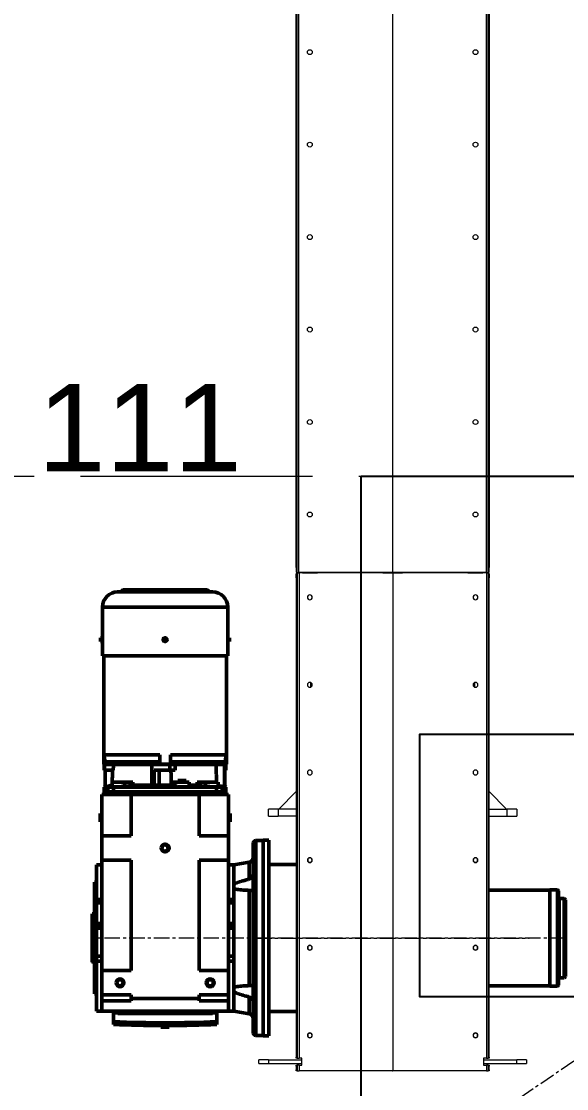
# Model space of a CAD drawing. Header units: millimetres. Extents: x 3220 to 226993, y 817 to 176024.
# Drawn here: x 8203 to 9322, y 166533 to 168726 of the extents above; entities that cross this region are included whole.
import ezdxf

# ---------------------------------------------------------------- set-up
doc = ezdxf.new("R2010")
doc.units = ezdxf.units.MM
doc.linetypes.add('AXES', pattern=[50.8, 31.75, -6.35, 6.35, -6.35])
doc.layers.add('Axe', color=1, linetype='AXES', lineweight=9)
doc.layers.add('Repère', color=76, linetype='Continuous')
doc.layers.add('Sichtbare Kanten(DIN)', color=7, linetype='Continuous', lineweight=50, true_color=0x3f3f3f)
doc.layers.add('Sichtbare tangentiale Kanten(DIN)', color=7, linetype='Continuous', lineweight=50, true_color=0x3f3f3f)
doc.styles.get("Standard").update_dxf_attribs({"font": 'arial.ttf'})

# ---------------------------------------------------------------- blocks, each defined once
blk = doc.blocks.new("SYST7ME D'AXE")
at = {"layer": 'Axe', "ltscale": 15}
blk.add_line((-500, 12000), (15500, 12000), dxfattribs=at)
blk = doc.blocks.new('Level -3.5 et0m')
blk.add_lwpolyline([(1600, -6000), (3800, -6000), (3800, -7500), (1600, -7500)], close=True)
at = {"layer": 'Axe', "color": 4}
blk.add_line((3800, -6000), (1600, -7500), dxfattribs=at)
blk.add_blockref("SYST7ME D'AXE", (0, -18000))
blk = doc.blocks.new('TKF 300 Motor T')
at = {"color": 1, "lineweight": 0}
blk.add_line((-1023, 0), (0, 0), dxfattribs=at)
at = {"layer": 'Axe'}
for p, q in [((-273, -354.5), (-273, 617.2)), ((-273, 280.1), (-273, -280.1))]:
    blk.add_line(p, q, dxfattribs=at)
at = {"layer": 'Sichtbare Kanten(DIN)', "color": 5}
for p, q in [((-322.7, 617.2), (-323, 615.7)), ((-223, 615.7), (-323, 615.7)), ((-323, 615.7), (-323, 612.4)), ((-223.3, 617.2), (-322.7, 617.2)), ((-223.3, 617.2), (-223, 615.7)), ((-223, 615.7), (-223, 612.4)), ((-952.7, 596), (-890, 596)), ((-882, 599.5), (-890, 599.5)), ((-890, 599.5), (-890, 596)), ((-890, 596), (-882, 596)), ((-882, 599.5), (-882, 596)), ((-882, 596), (-853, 596)), ((-853, 596), (-853, 338.5)), ((-853, 593.2), (-630, 593.2)), ((-649, 592.7), (-649, 478.3)), ((-630, 592.7), (-649, 592.7)), ((-630, 592.7), (-630, 593.2)), ((-630, 592.7), (-630, 573.9)), ((-629.7, 592.2), (-629.7, 591.8)), ((-618, 592.2), (-629.7, 592.2)), ((-618, 592.2), (-618, 591.8)), ((-583, 592.2), (-573, 592.2)), ((-568, 592.2), (-573, 592.2)), ((-568, 597.2), (-483, 597.2)), ((-568, 537.2), (-568, 597.2)), ((-511.5, 600.7), (-528.5, 600.7)), ((-528.5, 600.7), (-528.5, 597.7)), ((-511.5, 597.7), (-528.5, 597.7)), ((-527.7, 597.7), (-527.7, 597.2)), ((-512.2, 597.7), (-512.2, 597.2)), ((-511.5, 600.7), (-511.5, 597.7)), ((-483, 537.2), (-483, 597.2)), ((-433, 597.2), (-483, 597.2)), ((-433, 597.2), (-206, 597.2)), ((-433, 597.2), (-433, 537.2)), ((-423, 608.2), (-352, 608.2)), ((-423, 608.2), (-423, 597.2)), ((-158, 612.2), (-388, 612.2)), ((-388, 612.2), (-388, 608.2)), ((-183, 612.4), (-363, 612.4)), ((-363, 612.4), (-363, 612.2)), ((-345.2, 608.2), (-352, 608.2)), ((-345.2, 608.2), (-235.7, 608.2)), ((-345.2, 608.2), (-345.2, 597.2)), ((-289.5, 600.7), (-306.5, 600.7)), ((-306.5, 600.7), (-306.5, 597.7)), ((-289.5, 597.7), (-306.5, 597.7)), ((-305.7, 597.7), (-305.7, 597.2)), ((-290.2, 597.7), (-290.2, 597.2)), ((-289.5, 600.7), (-289.5, 597.7)), ((-225.6, 608.2), (-235.7, 608.2)), ((-225.6, 608.2), (-123, 608.2)), ((-206, 537.2), (-206, 597.2)), ((-156, 597.2), (-206, 597.2)), ((-183, 612.4), (-183, 612.2)), ((-158, 612.2), (-158, 608.2)), ((-156, 597.2), (-144, 597.2)), ((-156, 597.2), (-156, 537.2)), ((-144, 537.2), (-144, 597.2)), ((-144, 597.2), (-123, 597.2)), ((-123, 608.2), (-123, 597.2)), ((-123, 597.2), (-123, 337.2)), ((-634.9, 590.2), (-634.9, 478.3)), ((-630, 573.9), (-632, 573.9)), ((-632, 573.9), (-632, 478.3)), ((-630, 574.5), (-629.7, 574.5)), ((-629.7, 591.8), (-618, 591.8)), ((-629.7, 573.2), (-629.7, 591.8)), ((-629.7, 573.2), (-629.7, 494.7)), ((-618, 573.7), (-618, 591.8)), ((-618, 590.2), (-583.5, 590.2)), ((-593, 575.9), (-593, 550.3)), ((-583.6, 575.9), (-593, 575.9)), ((-586.8, 576.7), (-586.8, 576)), ((-583, 573), (-583, 584.5)), ((-119, 572.2), (-123, 572.2)), ((-101.1, 573.2), (-119, 573.2)), ((-119, 573.2), (-119, 563.2)), ((-95.2, 573.2), (-101.1, 573.2)), ((-988, 553.7), (-988, 380.7)), ((-984.2, 557.5), (-984, 557.5)), ((-984, 564.7), (-984, 369.7)), ((-593, 533.2), (-593, 550.3)), ((-118, 563.2), (-118, 564.5)), ((-118, 563.2), (-118, 371.2)), ((-586.8, 533.3), (-593, 533.2)), ((-586.8, 533.3), (-586.8, 494.7)), ((-568, 537.2), (-483, 537.2)), ((-568, 397.2), (-568, 537.2)), ((-433, 537.2), (-206, 537.2)), ((-156, 537.2), (-149, 537.2)), ((-149, 537.2), (-144, 537.2)), ((-149, 397.2), (-149, 537.2)), ((-629.7, 494.7), (-629.7, 457.2)), ((-629.7, 494.7), (-585.4, 494.7)), ((-618, 489.7), (-618, 457.2)), ((-618, 489.7), (-585.4, 489.7)), ((-586.8, 489.7), (-586.8, 479.8)), ((-649, 478.3), (-630, 478.3)), ((-630, 456.1), (-630, 478.3)), ((-586.8, 479.8), (-586.8, 454.7)), ((-94.5, 464.7), (-97.5, 464.7)), ((-97.5, 447.7), (-97.5, 464.3)), ((-97.5, 464), (-97.5, 464)), ((-94.5, 447.7), (-94.5, 464.7)), ((-93, 475), (-93.3, 475)), ((-93, 458.7), (-93, 475.7)), ((-90, 475.7), (-93, 475.7)), ((-90, 458.7), (-90, 475.7)), ((-649, 456.1), (-649, 341.7)), ((-630, 456.1), (-649, 456.1)), ((-634.9, 456.1), (-634.9, 344.2)), ((-632, 456.1), (-632, 360.5)), ((-629.7, 457.2), (-618, 457.2)), ((-629.7, 446.5), (-629.7, 457.2)), ((-629.7, 446.5), (-629.7, 362.8)), ((-618, 446.7), (-618, 457.2)), ((-596.5, 441.1), (-596.5, 424.1)), ((-596.5, 441.1), (-593.5, 441.1)), ((-593.5, 441.1), (-593.5, 424.1)), ((-593.5, 440.4), (-593, 440.4)), ((-593, 453.7), (-593, 447.5)), ((-593, 453.7), (-586.8, 453.6)), ((-593, 447.5), (-593, 418.1)), ((-586.8, 454.7), (-586.8, 453.6)), ((-97.5, 448.5), (-97.6, 448.5)), ((-94.5, 447.7), (-97.5, 447.7)), ((-93, 459.5), (-93.3, 459.5)), ((-90, 458.7), (-93, 458.7)), ((-596.5, 424.1), (-593.5, 424.1)), ((-593.5, 424.9), (-593, 424.9)), ((-593, 418.1), (-584.4, 418.1)), ((-586.8, 418.1), (-586.8, 401.1)), ((-593, 401.3), (-593, 384.1)), ((-593, 401.3), (-586.8, 401.1)), ((-568, 397.2), (-483, 397.2)), ((-568, 337.2), (-568, 397.2)), ((-483, 337.2), (-483, 397.2)), ((-433, 397.2), (-206, 397.2)), ((-433, 397.2), (-433, 337.2)), ((-206, 337.2), (-206, 397.2)), ((-156, 397.2), (-149, 397.2)), ((-156, 397.2), (-156, 337.2)), ((-144, 397.2), (-149, 397.2)), ((-144, 337.2), (-144, 397.2)), ((-984.2, 377), (-984, 377)), ((-593, 384.1), (-593, 358.5)), ((-632, 360.5), (-630, 360.5)), ((-630, 360.5), (-630, 341.7)), ((-630, 360), (-629.7, 360)), ((-629.7, 345.3), (-629.7, 362.8)), ((-593, 358.5), (-583.7, 358.5)), ((-583, 358.1), (-583, 361.5)), ((-583, 361.5), (-583, 361.5)), ((-583, 349.9), (-583, 358.1)), ((-119, 362.2), (-123, 362.2)), ((-119, 371.2), (-119, 361.2)), ((-119, 361.2), (-101.1, 361.2)), ((-118, 370), (-118, 371.2)), ((-101.1, 361.2), (-95.2, 361.2)), ((-952.7, 338.5), (-890, 338.5)), ((-882, 338.5), (-890, 338.5)), ((-890, 335), (-890, 338.5)), ((-890, 335), (-882, 335)), ((-882, 338.5), (-853, 338.5)), ((-882, 335), (-882, 338.5)), ((-853, 341.2), (-630, 341.2)), ((-649, 341.7), (-630, 341.7)), ((-630, 341.2), (-630, 341.7)), ((-629.7, 345.3), (-629.7, 342.2)), ((-629.7, 345.3), (-583.5, 345.3)), ((-618, 342.2), (-629.7, 342.2)), ((-618, 344.3), (-618, 342.2)), ((-618, 344.3), (-583.4, 344.3)), ((-583, 342.3), (-583, 349.9)), ((-583, 342.2), (-573, 342.2)), ((-568, 342.2), (-573, 342.2)), ((-568, 337.2), (-483, 337.2)), ((-528.5, 336.7), (-511.5, 336.7)), ((-528.5, 333.7), (-528.5, 336.7)), ((-528.5, 333.7), (-511.5, 333.7)), ((-527.7, 336.7), (-527.7, 337.2)), ((-512.2, 336.7), (-512.2, 337.2)), ((-511.5, 333.7), (-511.5, 336.7)), ((-433, 337.2), (-483, 337.2)), ((-433, 337.2), (-206, 337.2)), ((-423, 337.2), (-423, 326.2)), ((-345.2, 337.2), (-345.2, 326.2)), ((-306.5, 336.7), (-289.5, 336.7)), ((-306.5, 333.7), (-306.5, 336.7)), ((-306.5, 333.7), (-289.5, 333.7)), ((-305.7, 336.7), (-305.7, 337.2)), ((-290.2, 336.7), (-290.2, 337.2)), ((-289.5, 333.7), (-289.5, 336.7)), ((-156, 337.2), (-206, 337.2)), ((-156, 337.2), (-144, 337.2)), ((-123, 337.2), (-144, 337.2)), ((-123, 337.2), (-123, 326.2)), ((-423, 326.2), (-428.6, 294.5)), ((-383.6, 326.2), (-423, 326.2)), ((-383.6, 326.2), (-374.3, 326.2)), ((-352, 326.2), (-374.3, 326.2)), ((-352, 326.2), (-345.2, 326.2)), ((-345.2, 326.2), (-235.7, 326.2)), ((-235.7, 326.2), (-225.6, 326.2)), ((-171.7, 326.2), (-225.6, 326.2)), ((-171.7, 326.2), (-162.4, 326.2)), ((-123, 326.2), (-162.4, 326.2)), ((-123, 326.2), (-117.4, 294.5)), ((-78, 286.2), (-468, 286.2)), ((-474, 266.2), (-72, 266.2)), ((-474, 254.2), (-474, 266.2)), ((-473, 281.2), (-473, 266.2)), ((-73, 281.2), (-73, 266.2)), ((-72, 254.2), (-72, 266.2)), ((-474, 254.2), (-72, 254.2)), ((-424, 198.2), (-424, 254.2)), ((-122, 198.2), (-122, 254.2)), ((-371.5, -322.6), (-371.5, -198.2)), ((-174.5, -322.6), (-174.5, -198.2)), ((-174, -322.6), (-372, -322.6)), ((-372, -338.5), (-372, -322.6)), ((-174, -338.5), (-174, -322.6)), ((-176, -340.5), (-370, -340.5)), ((-354.5, -351.8), (-354.5, -341.5)), ((-191.5, -351.8), (-191.5, -341.5)), ((-194.2, -354.5), (-351.7, -354.5))]:
    blk.add_line(p, q, dxfattribs=at)
at = {"layer": 'Sichtbare Kanten(DIN)', "color": 5, "lineweight": 0}
for p, q in [((-23, 255), (-23, 275)), ((-15, 275), (-23, 275)), ((-15, 275), (-15, 255)), ((-523, 255), (-538, 255)), ((-538, 235), (-538, 255)), ((-523, 255), (-523, 235)), ((-23, 255), (-23, 186.4)), ((-15, 255), (-15, 186.4)), ((-573.8, 198.2), (-538, 234)), ((-538, 198.2), (-538, 235)), ((-523, 198.2), (-523, 235)), ((-1013, 198.2), (-28, 198.2)), ((-26, 196.2), (-26, 198)), ((-12, 198), (-12, 196.2)), ((-10, 198.2), (-2, 198.2)), ((0, 196.2), (0, 198)), ((-1023, 196.2), (-1023, 197.3)), ((-1023, 196.2), (-1023, 192.3)), ((-1023, 0.1), (-1023, 192.3)), ((-26, 196.2), (-26, 192.3)), ((-26, 186.4), (-26, 192.3)), ((-12, 186.4), (-26, 186.4)), ((-12, 192.3), (-12, 196.2)), ((-12, 192.3), (-12, 186.4)), ((0, 196.2), (0, 192.3)), ((0, 0.1), (0, 192.3)), ((-788.4, 168), (-797.6, 168)), ((-1023, 0.1), (-1023, -0.1)), ((0, 0.1), (0, -0.1)), ((-1023, -192.3), (-1023, -0.1)), ((0, -192.3), (0, -0.1)), ((-797.6, -168), (-788.4, -168)), ((-1023, -192.3), (-1023, -196.2)), ((-1023, -197.3), (-1023, -196.2)), ((-26, -186.4), (-12, -186.4)), ((-26, -192.3), (-26, -186.4)), ((-26, -192.3), (-26, -196.2)), ((-26, -198), (-26, -196.2)), ((-23, -186.4), (-23, -255)), ((-15, -186.4), (-15, -255)), ((-12, -186.4), (-12, -192.3)), ((-12, -196.2), (-12, -192.3)), ((-12, -196.2), (-12, -198)), ((0, -192.3), (0, -196.2)), ((0, -198), (0, -196.2)), ((-28, -198.2), (-1013, -198.2)), ((-538, -234), (-573.8, -198.2)), ((-538, -198.2), (-538, -235)), ((-523, -198.2), (-523, -235)), ((-2, -198.2), (-10, -198.2)), ((-538, -255), (-538, -235)), ((-523, -235), (-523, -255)), ((-538, -255), (-523, -255)), ((-23, -275), (-23, -255)), ((-15, -255), (-15, -275)), ((-23, -275), (-15, -275))]:
    blk.add_line(p, q, dxfattribs=at)
at = {"layer": 'Sichtbare Kanten(DIN)', "color": 5}
for centre, radius in [((-181, 559.7), 8), ((-181, 559.7), 6.39), ((-886, 467.2), 4), ((-458, 467.2), 8), ((-458, 467.2), 6.39), ((-181, 374.7), 8), ((-181, 374.7), 6.39)]:
    blk.add_circle(centre, radius, dxfattribs=at)
at = {"layer": 'Sichtbare Kanten(DIN)', "color": 5, "lineweight": 0}
for centre, radius in [((-973, 170), 5), ((-793, 170), 5), ((-613, 170), 5), ((-433, 170), 5), ((-433, 170), 4.5), ((-253, 170), 5), ((-253, 170), 4.5), ((-73, 170), 5), ((-73, 170), 4.5), ((-973, -170), 5), ((-793, -170), 5), ((-613, -170), 5), ((-433, -170), 5), ((-433, -170), 4.5), ((-253, -170), 5), ((-253, -170), 4.5), ((-73, -170), 5), ((-73, -170), 4.5)]:
    blk.add_circle(centre, radius, dxfattribs=at)
at = {"layer": 'Sichtbare Kanten(DIN)', "color": 5}
for centre, radius, start, end in [((-952.7, 564.7), 31.2, 90, 180), ((-2595.2, 467.2), 2502.2, 0.1775, 2.4279), ((-984.2, 553.7), 3.75, 90, 180), ((-2595.2, 467.2), 2502.2, 357.5721, 359.8225), ((-984.2, 380.7), 3.75, 180, 270), ((-952.7, 369.7), 31.2, 180, 270), ((-468, 281.2), 5, 90, 180), ((-438.4, 296.2), 10, 270, 350), ((-107.6, 296.2), 10, 190, 270), ((-78, 281.2), 5, 0, 90), ((-370, -338.5), 2, 180, 270), ((-355.5, -341.5), 1, 0, 90), ((-190.5, -341.5), 1, 90, 180), ((-176, -338.5), 2, 270, 0), ((-351.7, -351.8), 2.75, 180, 270), ((-194.2, -351.8), 2.75, 270, 0)]:
    blk.add_arc(centre, radius, start, end, dxfattribs=at)
for centre, major_axis, ratio, start_param, end_param in [((-2561.5, 467.2), (0, 2472.1), 0.996195, 4.669498, 4.75528), ((-16.1, 563.2), (102.9, 0), 0.087489, 3.002045, 3.141593), ((-16.1, 371.2), (-102.9, 0), 0.087489, 0, 0.139548)]:
    blk.add_ellipse(centre, major_axis=major_axis, ratio=ratio, start_param=start_param, end_param=end_param, dxfattribs=at)
at = {"layer": 'Sichtbare Kanten(DIN)', "color": 5, "lineweight": 0}
for centre, major_axis, start_param, end_param in [((-1013, 197.3), (-10, 0), 4.712389, 6.283185), ((-28, 198), (2, 0), 0, 1.570796), ((-10, 198), (-2, 0), 4.712389, 6.283185), ((-2, 198), (2, 0), 0, 1.570796), ((-1013, -197.3), (-10, 0), 0, 1.570796), ((-28, -198), (2, 0), 4.712389, 6.283185), ((-10, -198), (-2, 0), 0, 1.570796), ((-2, -198), (2, 0), 4.712389, 6.283185)]:
    blk.add_ellipse(centre, major_axis=major_axis, ratio=0.087156, start_param=start_param, end_param=end_param, dxfattribs=at)
at = {"layer": 'Sichtbare Kanten(DIN)', "color": 5}
for points, weights in [([(-634.9, 590.2), (-641.9, 591.5), (-649, 592.7)], [1, 1.00005027759, 1]), ([(-632, 573.9), (-633.3, 581.5), (-634.9, 590.2)], [1, 1.00251467074, 1]), ([(-629.7, 573.2), (-623.9, 573.4), (-618, 573.7)], [1.00000075019, 1.00000387488, 1.00000074524]), ([(-629.7, 446.5), (-623.9, 446.6), (-618, 446.7)], [1.0000007502, 1.00000387495, 1.00000074525]), ([(-634.9, 344.2), (-633.3, 353), (-632, 360.5)], [1, 1.00251467074, 1]), ([(-593, 361.5), (-611.5, 362.1), (-629.7, 362.8)], [1.00000772954, 1.00002322243, 1.0000015457]), ([(-649, 341.7), (-641.9, 343), (-634.9, 344.2)], [1, 1.00005027759, 1])]:
    blk.add_rational_spline(points, weights, degree=2, dxfattribs=at)
for points, knots in [([(-586.8, 576.7), (-586.3, 579), (-585.7, 581.2), (-584.8, 584.9), (-584.4, 586.3), (-583.9, 588.4), (-583.8, 589.1), (-583.4, 590.5), (-583.2, 591.3), (-583.1, 592), (-583, 592.1), (-583, 592.2)], [0, 0, 0, 0, 0.743709, 0.743709, 1.163517, 1.163517, 1.384961, 1.384961, 1.6465, 1.6465, 1.697897, 1.697897, 1.697897, 1.697897]), ([(-583, 584.5), (-583, 584.5), (-583, 584.5), (-583, 584.6), (-583, 584.6), (-583, 584.6), (-583, 584.6), (-583, 584.7), (-583, 584.8), (-583, 584.9), (-583, 585), (-583, 585.3), (-583, 585.5), (-583, 586.1), (-583, 586.5), (-583, 587.6), (-583, 588.2), (-583, 591.1), (-583, 592.2), (-583, 592.2)], [0.000019, 0.000019, 0.000019, 0.000019, 0.01628, 0.01628, 0.029258, 0.029258, 0.055217, 0.055217, 0.107141, 0.107141, 0.211015, 0.211015, 0.418866, 0.418866, 0.834956, 0.834956, 1.668546, 1.668546, 5.003391, 5.003391, 5.003391, 5.003391]), ([(-584.7, 550.3), (-584.5, 551.4), (-584.4, 552.7), (-584.1, 555.7), (-584, 557.4), (-583.8, 560.7), (-583.7, 562.3), (-583.5, 565.2), (-583.5, 566.5), (-583.4, 568.5), (-583.4, 569.3), (-583.4, 570.5), (-583.4, 571), (-583.4, 571.7), (-583.4, 571.8), (-583.4, 572.1), (-583.4, 572.2), (-583.4, 572.4), (-583.4, 572.6), (-583.4, 572.8), (-583.4, 572.9), (-583.4, 573.4), (-583.4, 573.7), (-583.4, 574.3), (-583.4, 574.6), (-583.5, 575.3), (-583.5, 575.7), (-583.6, 575.9), (-583.6, 575.9), (-583.6, 575.9)], [0.000003, 0.000003, 0.000003, 0.000003, 0.483208, 0.483208, 1.002583, 1.002583, 1.478965, 1.478965, 1.893518, 1.893518, 2.16521, 2.16521, 2.362493, 2.362493, 2.436614, 2.436614, 2.486719, 2.486719, 2.535465, 2.535465, 2.602931, 2.602931, 2.760606, 2.760606, 2.971401, 2.971401, 3.380511, 3.380511, 3.545168, 3.545168, 3.545168, 3.545168]), ([(-583, 361.5), (-583, 364.1), (-583, 366.8), (-583, 372.4), (-583, 375.3), (-583, 380.4), (-583, 382.5), (-583, 387.5), (-583, 390.4), (-583, 397.5), (-583, 401.6), (-583, 408.4), (-583, 410.9), (-583, 416.3), (-583, 419.3), (-583, 425.7), (-583, 429.2), (-583, 437.5), (-583, 442.4), (-583, 449.8), (-583, 452.2), (-583, 459.6), (-583, 464.5), (-583, 471.9), (-583, 474.4), (-583, 479.3), (-583, 481.8), (-583, 486.4), (-583, 488.6), (-583, 492.8), (-583, 494.8), (-583, 500.6), (-583, 504.3), (-583, 509.6), (-583, 511.2), (-583, 515.7), (-583, 518.7), (-583, 524.1), (-583, 526.5), (-583, 533.2), (-583, 537.3), (-583, 544.3), (-583, 547.2), (-583, 552.2), (-583, 554.2), (-583, 559.3), (-583, 562.2), (-583, 566.4), (-583, 567.7), (-583, 569.7), (-583, 570.4), (-583, 571.3), (-583, 571.7), (-583, 572.2), (-583, 572.3), (-583, 572.6), (-583, 572.6), (-583, 572.8), (-583, 572.8), (-583, 572.9), (-583, 572.9), (-583, 573)], [0.000042, 0.000042, 0.000042, 0.000042, 1.083797, 1.083797, 2.196445, 2.196445, 2.953241, 2.953241, 3.9798, 3.9798, 5.376748, 5.376748, 6.187625, 6.187625, 7.124052, 7.124052, 8.205, 8.205, 9.692249, 9.692249, 10.433218, 10.433218, 11.915102, 11.915102, 12.654749, 12.654749, 13.393951, 13.393951, 14.053462, 14.053462, 14.669746, 14.669746, 15.818388, 15.818388, 16.317371, 16.317371, 17.24607, 17.24607, 18.050227, 18.050227, 19.43562, 19.43562, 20.453754, 20.453754, 21.204398, 21.204398, 22.308127, 22.308127, 22.849388, 22.849388, 23.117283, 23.117283, 23.250538, 23.250538, 23.316991, 23.316991, 23.350173, 23.350173, 23.366754, 23.366754, 23.38365, 23.38365, 23.38365, 23.38365]), ([(-585.4, 489.7), (-585.4, 490.6), (-585.4, 491.4), (-585.4, 493.1), (-585.4, 493.9), (-585.4, 494.7)], [0.000001, 0.000001, 0.000001, 0.000001, 0.2551783, 0.2551783, 0.5103557, 0.5103557, 0.5103557, 0.5103557]), ([(-97, 447.7), (-97.1, 447.6), (-97.1, 447.5), (-97.1, 447), (-97.2, 446.7), (-97.4, 446.7), (-97.4, 447), (-97.6, 447.9), (-97.6, 448.7), (-97.7, 450.3), (-97.8, 451.4), (-97.8, 453.8), (-97.8, 455), (-97.8, 457.4), (-97.8, 458.7), (-97.7, 461), (-97.7, 462.1), (-97.6, 463.8), (-97.5, 464.5), (-97.4, 465.5), (-97.3, 465.7), (-97.2, 465.7)], [2.44385, 2.44385, 2.44385, 2.44385, 2.50673, 2.50673, 2.865242, 2.865242, 3.223702, 3.223702, 3.582162, 3.582162, 3.93996, 3.93996, 4.297758, 4.297758, 4.655609, 4.655609, 5.01346, 5.01346, 5.371973, 5.371973, 5.730486, 5.730486, 5.730486, 5.730486]), ([(-97.2, 465.7), (-97.1, 465.7), (-97.1, 465.5), (-97, 464.9), (-97, 464.8), (-97, 464.7)], [0, 0, 0, 0, 0.3584595, 0.3584595, 0.4213495, 0.4213495, 0.4213495, 0.4213495]), ([(-93.2, 457.7), (-93.2, 457.7), (-93.2, 458), (-93.3, 458.9), (-93.3, 459.7), (-93.3, 461.3), (-93.3, 462.4), (-93.3, 464.8), (-93.3, 466), (-93.3, 468.4), (-93.3, 469.7), (-93.3, 472), (-93.3, 473.1), (-93.3, 474.8), (-93.3, 475.5), (-93.2, 476.5), (-93.2, 476.7), (-93.2, 476.7), (-93.2, 476.7), (-93.2, 476.5), (-93.2, 475.7), (-93.2, 475.4), (-93.1, 475)], [2.862929, 2.862929, 2.862929, 2.862929, 3.22081, 3.22081, 3.578691, 3.578691, 3.936542, 3.936542, 4.294393, 4.294393, 4.652244, 4.652244, 5.010095, 5.010095, 5.367976, 5.367976, 5.725858, 5.725858, 5.725858, 6.083739, 6.083739, 6.285181, 6.285181, 6.285181, 6.285181]), ([(-584.7, 447.5), (-585, 448.5), (-585.4, 449.5), (-586.1, 451.5), (-586.5, 452.6), (-586.8, 453.6)], [0.000002, 0.000002, 0.000002, 0.000002, 1.072886, 1.072886, 2.247468, 2.247468, 2.247468, 2.247468]), ([(-584.4, 418.1), (-584.3, 418.1), (-584.2, 418.1), (-584, 418.5), (-583.9, 419.1), (-583.7, 420.7), (-583.7, 421.6), (-583.5, 423.6), (-583.5, 424.7), (-583.5, 426.3), (-583.5, 426.8), (-583.5, 427.7), (-583.5, 428.1), (-583.5, 428.6), (-583.5, 428.7), (-583.5, 429), (-583.5, 429.1), (-583.5, 429.3), (-583.5, 429.4), (-583.5, 429.6), (-583.5, 429.8), (-583.5, 430.3), (-583.5, 430.6), (-583.5, 431.5), (-583.5, 432), (-583.5, 433.7), (-583.5, 435), (-583.6, 437.7), (-583.7, 439.1), (-583.9, 441.9), (-584, 443.2), (-584.2, 445.1), (-584.3, 445.8), (-584.5, 446.9), (-584.6, 447.3), (-584.7, 447.5)], [0.394517, 0.394517, 0.394517, 0.394517, 0.646079, 0.646079, 1.15347, 1.15347, 1.613649, 1.613649, 2.001269, 2.001269, 2.168014, 2.168014, 2.286122, 2.286122, 2.33168, 2.33168, 2.36308, 2.36308, 2.394185, 2.394185, 2.438288, 2.438288, 2.547319, 2.547319, 2.698193, 2.698193, 3.077101, 3.077101, 3.532378, 3.532378, 4.036204, 4.036204, 4.395287, 4.395287, 4.727888, 4.727888, 4.727888, 4.727888]), ([(-93.1, 459.5), (-93.2, 459.1), (-93.2, 458.7), (-93.2, 458), (-93.2, 457.7), (-93.2, 457.7)], [8.0294628, 8.0294628, 8.0294628, 8.0294628, 8.230905, 8.230905, 8.5887863, 8.5887863, 8.5887863, 8.5887863]), ([(-584.7, 384.1), (-584.6, 383.4), (-584.5, 382.5), (-584.3, 380.6), (-584.2, 379.6), (-584, 376.9), (-583.9, 375.2), (-583.7, 372), (-583.6, 370.5), (-583.5, 367.9), (-583.5, 366.7), (-583.4, 364.9), (-583.4, 364.3), (-583.4, 363.4), (-583.4, 363.2), (-583.4, 362.8), (-583.4, 362.7), (-583.4, 362.4), (-583.4, 362.3), (-583.4, 362.1), (-583.4, 362), (-583.4, 361.7), (-583.4, 361.5), (-583.4, 360.8), (-583.4, 360.3), (-583.5, 359.4), (-583.5, 359), (-583.6, 358.6), (-583.6, 358.5), (-583.7, 358.5)], [-4.726862, -4.726862, -4.726862, -4.726862, -4.401869, -4.401869, -4.052201, -4.052201, -3.547202, -3.547202, -3.09012, -3.09012, -2.708966, -2.708966, -2.466386, -2.466386, -2.363953, -2.363953, -2.307913, -2.307913, -2.261178, -2.261178, -2.206412, -2.206412, -2.109531, -2.109531, -1.83437, -1.83437, -1.434527, -1.434527, -1.184049, -1.184049, -1.184049, -1.184049]), ([(-583.5, 345.3), (-584.1, 347.9), (-584.7, 350.6), (-585.6, 355), (-586, 356.8), (-586.3, 358.5)], [0.000002, 0.000002, 0.000002, 0.000002, 0.810298, 0.810298, 1.351734, 1.351734, 1.351734, 1.351734]), ([(-583.4, 344.3), (-583.4, 344.4), (-583.4, 344.6), (-583.5, 344.9), (-583.5, 345.1), (-583.5, 345.3)], [0.0000025, 0.0000025, 0.0000025, 0.0000025, 0.2553152, 0.2553152, 0.5106253, 0.5106253, 0.5106253, 0.5106253]), ([(-393.9, 294.5), (-393.4, 296.6), (-392.9, 298.6), (-391.2, 305), (-390, 309.3), (-388, 315.4), (-387.3, 317.5), (-385.8, 321.4), (-385.1, 323.3), (-384, 325.4), (-383.8, 325.8), (-383.6, 326.2)], [1.876457, 1.876457, 1.876457, 1.876457, 2.465664, 2.465664, 3.698496, 3.698496, 4.314912, 4.314912, 4.931328, 4.931328, 5.058869, 5.058869, 5.058869, 5.058869]), ([(-374.3, 326.2), (-374.2, 325.8), (-374.1, 325.4), (-373.5, 323.3), (-373.1, 321.4), (-372.5, 317.5), (-372.3, 315.4), (-371.6, 309.3), (-371.3, 305), (-371, 298.6), (-371, 296.6), (-370.9, 294.5)], [6.78751, 6.78751, 6.78751, 6.78751, 6.915051, 6.915051, 7.531467, 7.531467, 8.147883, 8.147883, 9.380715, 9.380715, 9.969922, 9.969922, 9.969922, 9.969922]), ([(-175.1, 294.5), (-175, 296.6), (-175, 298.6), (-174.7, 305), (-174.4, 309.3), (-173.7, 315.4), (-173.5, 317.5), (-172.9, 321.4), (-172.5, 323.3), (-171.9, 325.4), (-171.8, 325.8), (-171.7, 326.2)], [1.876457, 1.876457, 1.876457, 1.876457, 2.465664, 2.465664, 3.698496, 3.698496, 4.314912, 4.314912, 4.931328, 4.931328, 5.058869, 5.058869, 5.058869, 5.058869]), ([(-162.4, 326.2), (-162.2, 325.8), (-162, 325.4), (-160.9, 323.3), (-160.2, 321.4), (-158.7, 317.5), (-158, 315.4), (-156, 309.3), (-154.8, 305), (-153.1, 298.6), (-152.6, 296.6), (-152.1, 294.5)], [6.78751, 6.78751, 6.78751, 6.78751, 6.915051, 6.915051, 7.531467, 7.531467, 8.147883, 8.147883, 9.380715, 9.380715, 9.969922, 9.969922, 9.969922, 9.969922]), ([(-405.4, 286.2), (-404.3, 286.2), (-403.2, 286.4), (-400.6, 287.2), (-399.2, 287.9), (-396.8, 289.8), (-395.7, 290.9), (-394.5, 292.9), (-394.1, 293.7), (-393.9, 294.5)], [1.588824, 1.588824, 1.588824, 1.588824, 1.939966, 1.939966, 2.398781, 2.398781, 2.867627, 2.867627, 3.144028, 3.144028, 3.144028, 3.144028]), ([(-370.9, 294.5), (-370.9, 293.5), (-370.8, 292.6), (-370.7, 290.7), (-370.7, 289.8), (-370.8, 287.9), (-371, 287.1), (-371.6, 286.4), (-371.9, 286.2), (-372.2, 286.2)], [3.523756, 3.523756, 3.523756, 3.523756, 3.838499, 3.838499, 4.256698, 4.256698, 4.750817, 4.750817, 5.082609, 5.082609, 5.082609, 5.082609]), ([(-173.8, 286.2), (-174.2, 286.2), (-174.5, 286.4), (-175, 287.2), (-175.2, 287.9), (-175.3, 289.8), (-175.2, 290.9), (-175.2, 292.9), (-175.1, 293.7), (-175.1, 294.5)], [1.588824, 1.588824, 1.588824, 1.588824, 1.939966, 1.939966, 2.398781, 2.398781, 2.867627, 2.867627, 3.144028, 3.144028, 3.144028, 3.144028]), ([(-152.1, 294.5), (-151.8, 293.5), (-151.4, 292.6), (-150.2, 290.7), (-149.2, 289.8), (-146.8, 287.9), (-145.3, 287.1), (-142.7, 286.4), (-141.6, 286.2), (-140.6, 286.2)], [3.523756, 3.523756, 3.523756, 3.523756, 3.838499, 3.838499, 4.256698, 4.256698, 4.750817, 4.750817, 5.082609, 5.082609, 5.082609, 5.082609])]:
    blk.add_open_spline(points, degree=3, knots=knots, dxfattribs=at)
for points in [[(-593, 575.8), (-601.2, 575.5), (-609.7, 575.2), (-618, 575)], [(-586.8, 576), (-587.7, 576), (-588.5, 575.9), (-589.4, 575.9)], [(-586.8, 576), (-586.8, 576), (-586.8, 575.9), (-586.8, 575.9)], [(-586.8, 533.3), (-586.1, 538.9), (-585.4, 544.7), (-584.7, 550.3)], [(-618, 479.2), (-607.8, 479.4), (-597, 479.6), (-586.8, 479.8)], [(-586.8, 454.7), (-596.9, 454.8), (-607.6, 455), (-618, 455.2)], [(-584.7, 384.1), (-585.4, 389.6), (-586.1, 395.5), (-586.8, 401.1)], [(-583, 342.2), (-583.2, 342.8), (-583.3, 343.5), (-583.5, 344.3)], [(-583, 342.3), (-583, 342.2), (-583, 342.2), (-583, 342.2)]]:
    blk.add_open_spline(points, degree=3, dxfattribs=at)
at = {"layer": 'Sichtbare tangentiale Kanten(DIN)', "color": 5}
for p, q in [((-952.7, 596), (-952.7, 338.5)), ((-573, 592.2), (-573, 584.5)), ((-352, 597.2), (-352, 608.2)), ((-235.7, 597.2), (-235.7, 608.2)), ((-225.6, 597.2), (-225.6, 608.2)), ((-573, 584.5), (-583, 584.5)), ((-573, 573), (-583, 573)), ((-573, 584.5), (-573, 573)), ((-573, 584.5), (-568, 584.5)), ((-573, 573), (-573, 361.5)), ((-573, 573), (-568, 573)), ((-984.2, 557.5), (-984.2, 377)), ((-584.7, 550.3), (-593, 550.3)), ((-119, 563.2), (-123, 563.2)), ((-118, 563.2), (-119, 563.2)), ((-584.7, 447.5), (-593, 447.5)), ((-584.7, 384.1), (-593, 384.1)), ((-573, 361.5), (-583, 361.5)), ((-573, 361.5), (-573, 349.9)), ((-573, 361.5), (-568, 361.5)), ((-119, 371.2), (-123, 371.2)), ((-118, 371.2), (-119, 371.2)), ((-583, 342.3), (-583.5, 344.3)), ((-573, 349.9), (-583, 349.9)), ((-573, 349.9), (-573, 342.2)), ((-573, 349.9), (-568, 349.9)), ((-352, 326.2), (-352, 337.2)), ((-235.7, 326.2), (-235.7, 337.2)), ((-225.6, 326.2), (-225.6, 337.2)), ((-393.9, 294.5), (-428.6, 294.5)), ((-175.1, 294.5), (-370.9, 294.5)), ((-117.4, 294.5), (-152.1, 294.5)), ((-73, 281.2), (-473, 281.2)), ((-174, -338.5), (-372, -338.5)), ((-191.5, -341.5), (-354.5, -341.5)), ((-191.5, -351.8), (-354.5, -351.8))]:
    blk.add_line(p, q, dxfattribs=at)
at = {"layer": 'Sichtbare tangentiale Kanten(DIN)', "color": 5, "lineweight": 0}
for p, q in [((-23, 255), (-15, 255)), ((-538, 235), (-523, 235)), ((-1023, 196.2), (-26, 196.2)), ((-1023, 192.3), (-26, 192.3)), ((-12, 196.2), (0, 196.2)), ((-12, 192.3), (0, 192.3)), ((-1023, -192.3), (-26, -192.3)), ((-1023, -196.2), (-26, -196.2)), ((-12, -192.3), (0, -192.3)), ((-12, -196.2), (0, -196.2)), ((-523, -235), (-538, -235)), ((-15, -255), (-23, -255))]:
    blk.add_line(p, q, dxfattribs=at)
blk = doc.blocks.new('111 T')
at = {"color": 1, "lineweight": 0}
blk.add_line((-4522, 0.1), (-3022, 0.1), dxfattribs=at)
at = {"layer": 'Sichtbare Kanten(DIN)', "color": 5, "lineweight": 0}
for p, q in [((-4521, 196.3), (-4521, 197.4)), ((-4511, 198.3), (-3033, 198.3)), ((-4522, 185.1), (-4522, 156.1)), ((-4521, 185.1), (-4522, 185.1)), ((-4521, 196.3), (-4521, 192.5)), ((-4521, 0.2), (-4521, 192.5)), ((-4522, 156.1), (-4521, 156.1)), ((-4522, 20.1), (-4522, 156.1)), ((-4521, 20.1), (-4522, 20.1)), ((-4522, 20.1), (-4522, -19.9)), ((-4521, 0.2), (-4521, 0)), ((-4521, -192.2), (-4521, 0)), ((-4522, -155.9), (-4522, -19.9)), ((-4522, -19.9), (-4521, -19.9)), ((-4522, -155.9), (-4522, -184.9)), ((-4521, -155.9), (-4522, -155.9)), ((-4522, -184.9), (-4521, -184.9)), ((-4521, -192.2), (-4521, -196.1)), ((-4521, -197.2), (-4521, -196.1)), ((-3033, -198.1), (-4511, -198.1))]:
    blk.add_line(p, q, dxfattribs=at)
for centre in [(-4402, 170.1), (-4212, 170.1), (-4022, 170.1), (-3832, 170.1), (-3642, 170.1), (-3452, 170.1), (-4402, -169.9), (-4212, -169.9), (-4022, -169.9), (-3832, -169.9), (-3642, -169.9), (-3452, -169.9)]:
    blk.add_circle(centre, 5, dxfattribs=at)
for centre, start, end in [((-4516, 156.1), 180, 213.5573), ((-4516, -155.9), 146.4427, 180)]:
    blk.add_arc(centre, 6, start, end, dxfattribs=at)
for centre, start_param, end_param in [((-4511, 197.4), 4.712389, 6.283185), ((-4511, -197.2), 0, 1.570796)]:
    blk.add_ellipse(centre, major_axis=(-10, 0), ratio=0.087156, start_param=start_param, end_param=end_param, dxfattribs=at)
at = {"layer": 'Sichtbare tangentiale Kanten(DIN)', "color": 5, "lineweight": 0}
for p, q in [((-4521, 196.3), (-3023, 196.3)), ((-4521, 192.5), (-3023, 192.5)), ((-4521, -192.2), (-3023, -192.2)), ((-4521, -196.1), (-3023, -196.1))]:
    blk.add_line(p, q, dxfattribs=at)
at = {"xscale": -1}
blk.add_blockref('TKF 300 Motor T', (-5545, 0.1), dxfattribs=at)
blk = doc.blocks.new('be 500 pied TC')
at = {"color": 6}
blk.add_lwpolyline([(629, 690), (979, 690), (979, 150), (629, 150)], dxfattribs=at)
blk = doc.blocks.new('116 pied')
blk.add_blockref('be 500 pied TC', (0, -420))
blk = doc.blocks.new('140 pied')
blk.add_blockref('116 pied', (-2.3, 0))

msp = doc.modelspace()

# ---------------------------------------------------------------- block references
msp.add_blockref('Level -3.5 et0m', (7300, 173791.8))
at = {"color": 0, "rotation": 90}
msp.add_blockref('111 T', (8965, 172114.8), dxfattribs=at)
at = {"rotation": 180}
msp.add_blockref('140 pied', (9997.4, 166991.8), dxfattribs=at)

# ---------------------------------------------------------------- texts
at = {"layer": 'Repère', "insert": (8235.9, 167981.3), "char_height": 180, "attachment_point": 1}
msp.add_mtext_dynamic_manual_height_columns('111', width=631.382, gutter_width=12.5, heights=[0], dxfattribs=at)

doc.saveas('drawing.dxf')
